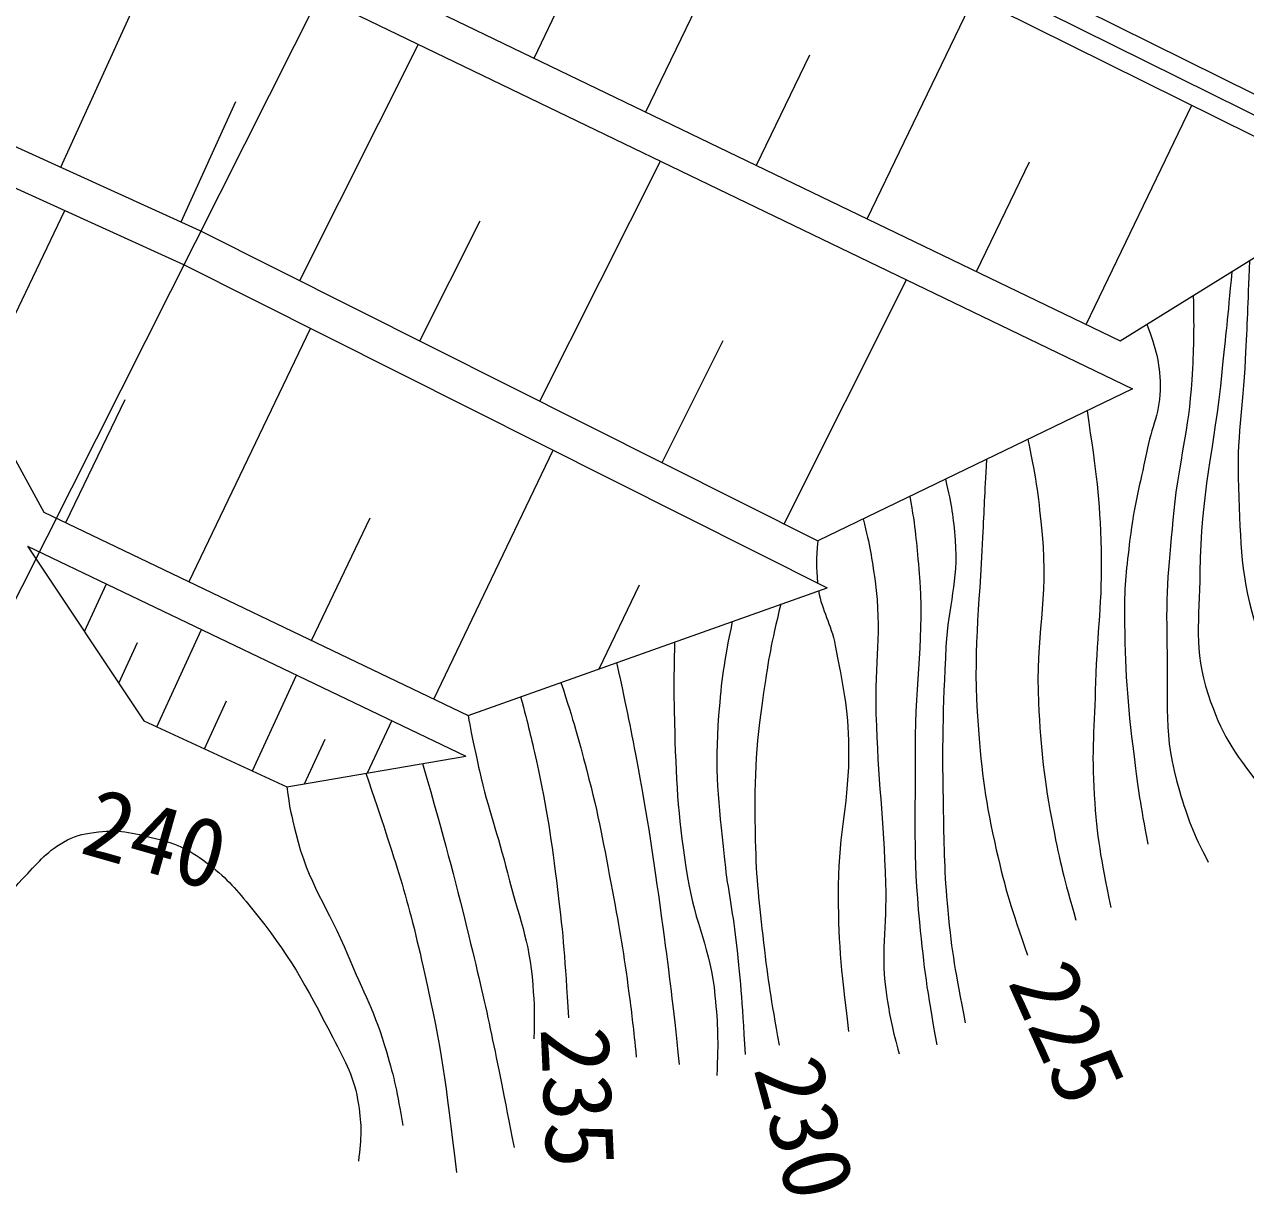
# Model space of a CAD drawing. Units: millimetres, scale not verified. Extents: x 40000 to 680000, y 20000 to 380000.
# Drawn here: x 418890 to 451204, y 238071 to 269109 of the extents above; entities that cross this region are included whole.
import ezdxf
from ezdxf.enums import TextEntityAlignment as Align

# ---------------------------------------------------------------- set-up
doc = ezdxf.new("R2010")
doc.units = ezdxf.units.MM
doc.header["$LTSCALE"] = 1000
doc.layers.add('M-BGD', color=7, linetype='Continuous', lineweight=13)
doc.layers.add('M-STR-HTXT', color=7, linetype='Continuous', lineweight=13)
doc.styles.add('ＭＳ ゴシック', font='')
doc.styles.get('ＭＳ ゴシック').set_extended_font_data('MS Gothic')

msp = doc.modelspace()

# ---------------------------------------------------------------- linework, layer by layer
at = {"layer": 'M-BGD'}
for p, q in [((435333, 266794), (438185, 272707)), ((419852, 265331), (422769, 271744)), ((432376, 268220), (433802, 271177)), ((441187, 263970), (444011, 269824)), ((426175, 262330), (429317, 268586)), ((438260, 265382), (439672, 268309)), ((413394, 267169), (419407, 256208)), ((423038, 263882), (424487, 267068)), ((446983, 261174), (449779, 266970)), ((432532, 259138), (435724, 265495)), ((444085, 262572), (445483, 265470)), ((447883, 260739), (454314, 264725)), ((417663, 259387), (419962, 264182)), ((429354, 260734), (430950, 263912)), ((438991, 255894), (442235, 262354)), ((423246, 254367), (426460, 261068)), ((435762, 257516), (437383, 260746)), ((419990, 255928), (421552, 259183)), ((448211, 259471), (439885, 255446)), ((429728, 251258), (432886, 257841)), ((419407, 256208), (430630, 250825)), ((426487, 252812), (428041, 256053)), ((418974, 255306), (430567, 249746)), ((418974, 255306), (422052, 250683)), ((420478, 253047), (421060, 254306)), ((430630, 250825), (440128, 254204)), ((434100, 252060), (435164, 254279)), ((422390, 250527), (423577, 253099)), ((421386, 251683), (421882, 252757)), ((424924, 249358), (426094, 251892)), ((423657, 249942), (424242, 251209)), ((422052, 250683), (425832, 248938)), ((427973, 249304), (428611, 250685)), ((426305, 249019), (426850, 250201)), ((425832, 248938), (430567, 249746))]:
    msp.add_line(p, q, dxfattribs=at)
for points in [[(351345, 289074), (402018, 283631), (404514, 285667), (405915, 285590), (408807, 285218), (411327, 284734), (413605, 284217), (415611, 283681), (417862, 283057), (419757, 282378), (421378, 281772), (423437, 280924), (425873, 279850), (428301, 278714), (430563, 277611), (455073, 265465), (455654, 262477), (464853, 257678)], [(351215, 288585), (402172, 283112), (404680, 285157), (405870, 285092), (408728, 284725), (411224, 284244), (413485, 283731), (415479, 283199), (417710, 282580), (419585, 281908), (421195, 281307), (423241, 280464), (425666, 279395), (428086, 278263), (430342, 277162), (454629, 265127), (455209, 262145), (464622, 257234)], [(404846, 284647), (405824, 284594), (408649, 284231), (411122, 283755), (413365, 283246), (415348, 282716), (417559, 282103), (419413, 281439), (421012, 280841), (423045, 280004), (425459, 278939), (427870, 277811), (430122, 276714), (454314, 264725)], [(410325, 277180), (422919, 272782), (447883, 260739)], [(409676, 276348), (422536, 271857), (448211, 259471)], [(414264, 267872), (423535, 263656), (439885, 255446)], [(413394, 267169), (423104, 262754), (440128, 254204)]]:
    msp.add_lwpolyline(points, dxfattribs=at)
for points, knots in [([(451305, 262860), (451257, 261591), (451243, 261268), (451196, 260248), (451135, 258927), (450958, 258189), (451014, 256868), (451079, 255365), (451052, 254480), (451523, 253051), (451840, 252092), (452011, 251699), (452577, 250689)], [0, 0, 0, 0, 1, 1, 1, 2, 2, 2, 3, 3, 3, 4, 4, 4, 4]), ([(450843, 262574), (450718, 261284), (450684, 260957), (450578, 259921), (450366, 257847), (450017, 256699), (449997, 254614), (449984, 253348), (449817, 252582), (450215, 251379), (450558, 250341), (450864, 249896), (451596, 248944)], [0, 0, 0, 0, 1, 1, 1, 2, 2, 2, 3, 3, 3, 4, 4, 4, 4]), ([(449821, 261940), (449840, 260888), (449830, 260575), (449779, 259703), (449699, 258344), (449443, 257604), (449306, 256250), (449168, 254878), (449087, 254103), (449124, 252724), (449166, 251200), (449003, 250292), (449451, 248835), (449685, 248074), (449796, 247752), (450215, 246945)], [0, 0, 0, 0, 1, 1, 1, 2, 2, 2, 3, 3, 3, 4, 4, 4, 5, 5, 5, 5]), ([(448593, 261179), (448833, 260503), (448928, 260205), (448943, 259557), (448958, 258848), (448716, 258473), (448579, 257776), (448403, 256883), (448249, 256391), (448143, 255487), (448053, 254723), (447990, 254293), (447998, 253524), (448012, 252044), (448066, 251212), (448252, 249744), (448368, 248831), (448412, 248516), (448615, 247418)], [0, 0, 0, 0, 1, 1, 1, 2, 2, 2, 3, 3, 3, 4, 4, 4, 5, 5, 5, 6, 6, 6, 6]), ([(447008, 258889), (447259, 257175), (447343, 256645), (447380, 255196), (447415, 253832), (447271, 253070), (447234, 251706), (447203, 250543), (447121, 249888), (447198, 248726), (447275, 247552), (447362, 247118), (447634, 245746)], [0, 0, 0, 0, 1, 1, 1, 2, 2, 2, 3, 3, 3, 4, 4, 4, 4]), ([(445444, 258133), (445681, 256975), (445725, 256600), (445820, 255608), (445985, 253883), (445632, 252903), (445723, 251173), (445791, 249879), (445864, 249150), (446111, 247878), (446300, 246902), (446387, 246554), (446716, 245406)], [0, 0, 0, 0, 1, 1, 1, 2, 2, 2, 3, 3, 3, 4, 4, 4, 4]), ([(444351, 257605), (444291, 256605), (444281, 256344), (444245, 255535), (444158, 253596), (443979, 252503), (444124, 250568), (444220, 249270), (444318, 248540), (444608, 247272), (444861, 246166), (444989, 245768), (445432, 244486)], [0, 0, 0, 0, 1, 1, 1, 2, 2, 2, 3, 3, 3, 4, 4, 4, 4]), ([(443259, 257077), (443433, 256357), (443465, 256099), (443518, 255462), (443609, 254364), (443332, 253752), (443276, 252651), (443188, 250950), (443169, 249993), (443203, 248290), (443223, 247267), (443228, 246692), (443324, 245673), (443434, 244500), (443519, 244090), (443784, 242692)], [0, 0, 0, 0, 1, 1, 1, 2, 2, 2, 3, 3, 3, 4, 4, 4, 5, 5, 5, 5]), ([(442323, 256624), (442472, 255731), (442490, 255454), (442557, 254699), (442719, 252857), (442452, 251815), (442460, 249966), (442468, 248165), (442397, 247150), (442573, 245358), (442698, 244083), (442760, 243629), (443033, 242111)], [0, 0, 0, 0, 1, 1, 1, 2, 2, 2, 3, 3, 3, 4, 4, 4, 4]), ([(441087, 256026), (441273, 255277), (441307, 255029), (441398, 254382), (441588, 253023), (441381, 252240), (441422, 250868), (441475, 249113), (441620, 248135), (441676, 246380), (441714, 245202), (441525, 244526), (441713, 243363), (441807, 242774), (441846, 242544), (442040, 241873)], [0, 0, 0, 0, 1, 1, 1, 2, 2, 2, 3, 3, 3, 4, 4, 4, 5, 5, 5, 5]), ([(439903, 254124), (439996, 253589), (440232, 253267), (440344, 252680), (440543, 251630), (440687, 251035), (440699, 249966), (440716, 248546), (440434, 247760), (440425, 246340), (440414, 244824), (440486, 244266), (440697, 242469)], [0, 0, 0, 0, 1, 1, 1, 2, 2, 2, 3, 3, 3, 4, 4, 4, 4]), ([(438902, 253768), (438642, 252686), (438585, 252351), (438448, 251430), (438223, 249921), (438197, 249055), (438230, 247529), (438253, 246466), (438326, 245872), (438448, 244815), (438571, 243750), (438634, 243391), (438860, 242101)], [0, 0, 0, 0, 1, 1, 1, 2, 2, 2, 3, 3, 3, 4, 4, 4, 4]), ([(437620, 253312), (437388, 252176), (437338, 251803), (437260, 250825), (437145, 249370), (437258, 248544), (437406, 247093), (437488, 246285), (437599, 245840), (437697, 245033), (437847, 243798), (437863, 243381), (437963, 241859)], [0, 0, 0, 0, 1, 1, 1, 2, 2, 2, 3, 3, 3, 4, 4, 4, 4]), ([(436096, 252770), (436066, 251652), (436071, 251333), (436097, 250413), (436140, 248893), (436196, 248037), (436437, 246536), (436635, 245298), (437046, 244658), (437163, 243410), (437241, 242590), (437253, 242267), (437212, 241302)], [0, 0, 0, 0, 1, 1, 1, 2, 2, 2, 3, 3, 3, 4, 4, 4, 4]), ([(434561, 252224), (434853, 250880), (434924, 250518), (435128, 249419), (435431, 247790), (435559, 246869), (435782, 245227), (435975, 243810), (436028, 243347), (436218, 241592)], [0, 0, 0, 0, 1, 1, 1, 2, 2, 2, 3, 3, 3, 3]), ([(433088, 251700), (433440, 250599), (433531, 250288), (433771, 249371), (434094, 248135), (434216, 247428), (434450, 246172), (434644, 245126), (434748, 244538), (434886, 243483), (434972, 242821), (434999, 242602), (435080, 241786)], [0, 0, 0, 0, 1, 1, 1, 2, 2, 2, 3, 3, 3, 4, 4, 4, 4]), ([(432020, 251320), (432239, 250513), (432289, 250283), (432438, 249613), (432730, 248302), (432830, 247553), (432996, 246221), (433160, 244901), (433188, 244446), (433286, 242828)], [0, 0, 0, 0, 1, 1, 1, 2, 2, 2, 3, 3, 3, 3]), ([(430630, 250825), (430760, 250121), (430804, 249929), (430933, 249358), (431173, 248293), (431407, 247721), (431672, 246662), (431960, 245512), (432258, 244883), (432341, 243701), (432381, 243143), (432397, 242925), (432366, 242271)], [0, 0, 0, 0, 1, 1, 1, 2, 2, 2, 3, 3, 3, 4, 4, 4, 4]), ([(429428, 249552), (430049, 247372), (430210, 246781), (430649, 244989), (431182, 242818), (431317, 242087), (431849, 239392)], [0, 0, 0, 0, 1, 1, 1, 2, 2, 2, 2]), ([(427926, 249296), (428758, 246831), (429015, 246087), (429486, 243972), (429937, 241951), (430030, 241206), (430322, 238738)], [0, 0, 0, 0, 1, 1, 1, 2, 2, 2, 2]), ([(425832, 248938), (425903, 248373), (425956, 248189), (426070, 247715), (426391, 246380), (426924, 245749), (427451, 244481), (427861, 243492), (428173, 242965), (428469, 241936), (428686, 241182), (428750, 240894), (428905, 239974)], [0, 0, 0, 0, 1, 1, 1, 2, 2, 2, 3, 3, 3, 4, 4, 4, 4]), ([(417605, 244756), (418111, 245590), (418266, 245895), (418841, 246501), (419232, 246913), (419433, 247185), (419923, 247474), (420208, 247643), (420403, 247687), (420731, 247733), (421365, 247821), (421741, 247727), (422362, 247571), (422962, 247421), (423296, 247256), (423784, 246876), (424277, 246493), (424503, 246213), (424899, 245730), (425899, 244506), (426325, 243707), (427051, 242303), (427391, 241645), (427620, 241266), (427730, 240534), (427817, 239954), (427805, 239686), (427730, 239032)], [0, 0, 0, 0, 1, 1, 1, 2, 2, 2, 3, 3, 3, 4, 4, 4, 5, 5, 5, 6, 6, 6, 7, 7, 7, 8, 8, 8, 9, 9, 9, 9])]:
    msp.add_open_spline(points, degree=3, knots=knots, dxfattribs=at)
msp.add_open_spline([(439885, 255446), (439836, 254948), (439838, 254764), (439876, 254331)], degree=3, dxfattribs=at)
at = {"layer": 'M-STR-HTXT'}
msp.add_line((431821, 280050), (412045, 240780), dxfattribs=at)

# ---------------------------------------------------------------- texts
at = {"layer": 'M-BGD', "style": 'ＭＳ ゴシック'}
for s, rotation, p in [('240', 344.09, (422362, 247571)), ('225', 294.057, (446497, 242443)), ('235', 272.603, (433549, 240726)), ('230', 285.051, (439550, 239915))]:
    msp.add_text(s, height=1833, rotation=rotation, dxfattribs=at).set_placement(p, align=Align.MIDDLE_CENTER)

doc.saveas('drawing.dxf')
